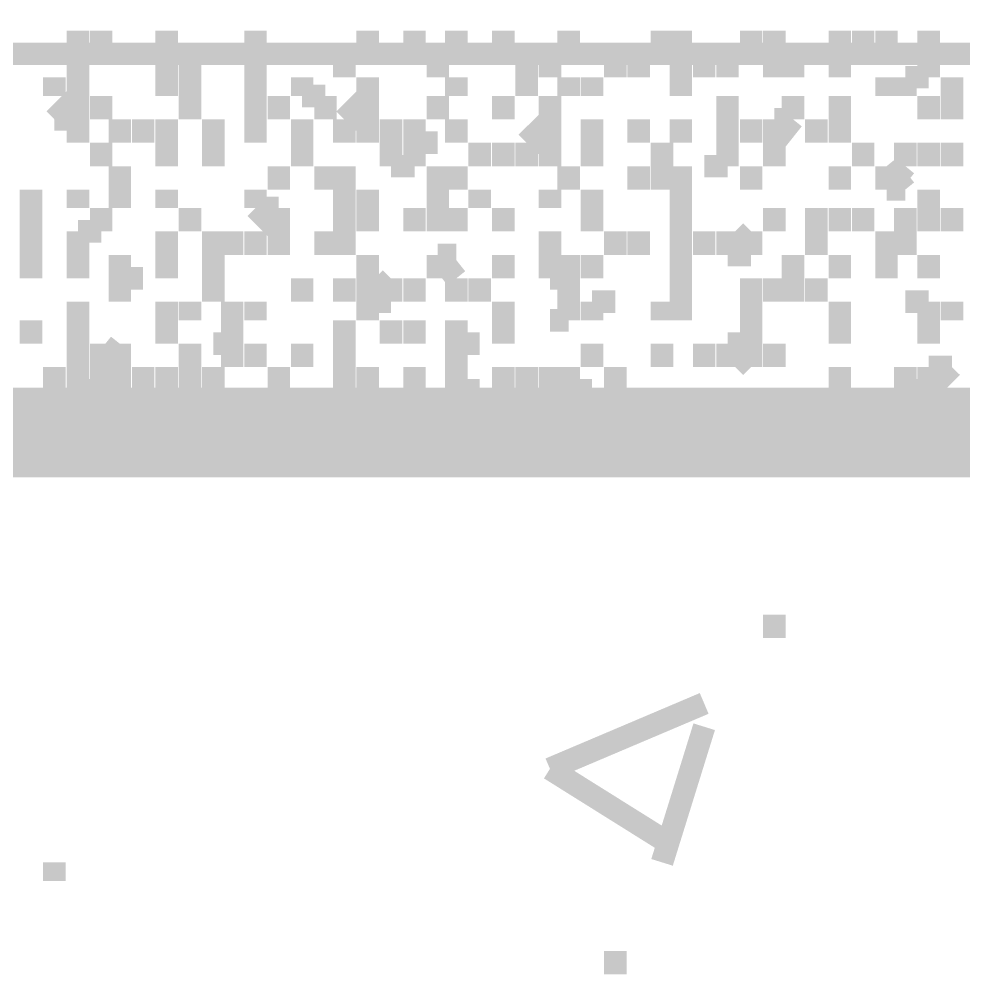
# Model space of a CAD drawing. Header units: millimetres. Extents: x 5 to 350, y 3 to 213.
# Drawn here: x 223.811 to 227.374, y 118.314 to 121.963 of the extents above; entities that cross this region are included whole.
import ezdxf

# ---------------------------------------------------------------- set-up
doc = ezdxf.new("R2010")
doc.units = ezdxf.units.MM
doc.layers.add('P', color=255, linetype='Continuous')

msp = doc.modelspace()

# ---------------------------------------------------------------- linework, layer by layer
at = {"layer": 'P'}
for points, const_width in [([(224.032, 121.832), (224.032, 121.92)], 0.085), ([(224.032, 121.832), (224.032, 121.92)], 0.085), ([(224.12, 121.832), (224.12, 121.92)], 0.085), ([(224.367, 121.832), (224.367, 121.92)], 0.085), ([(224.702, 121.832), (224.702, 121.92)], 0.085), ([(225.125, 121.832), (225.125, 121.92)], 0.085), ([(225.302, 121.832), (225.302, 121.92)], 0.085), ([(225.46, 121.832), (225.46, 121.92)], 0.085), ([(225.637, 121.832), (225.637, 121.92)], 0.085), ([(225.884, 121.832), (225.884, 121.92)], 0.085), ([(226.236, 121.832), (226.236, 121.92)], 0.085), ([(226.236, 121.832), (226.236, 121.92)], 0.085), ([(226.307, 121.832), (226.307, 121.92)], 0.085), ([(226.572, 121.832), (226.572, 121.92)], 0.085), ([(226.66, 121.832), (226.66, 121.92)], 0.085), ([(226.907, 121.832), (226.907, 121.92)], 0.085), ([(226.995, 121.832), (226.995, 121.92)], 0.085), ([(227.083, 121.832), (227.083, 121.92)], 0.085), ([(227.242, 121.832), (227.242, 121.92)], 0.085), ([(197.45, 121.832), (245.022, 121.832)], 0.085), ([(224.032, 121.744), (224.032, 121.832)], 0.085), ([(224.367, 121.744), (224.367, 121.832)], 0.085), ([(224.455, 121.744), (224.455, 121.832)], 0.085), ([(224.455, 121.744), (224.455, 121.832)], 0.085), ([(224.702, 121.744), (224.702, 121.832)], 0.085), ([(225.037, 121.744), (225.037, 121.832)], 0.085), ([(225.037, 121.744), (225.037, 121.832)], 0.085), ([(225.39, 121.744), (225.39, 121.832)], 0.085), ([(225.39, 121.744), (225.39, 121.832)], 0.085), ([(225.725, 121.744), (225.725, 121.832)], 0.085), ([(225.813, 121.744), (225.813, 121.832)], 0.085), ([(226.06, 121.744), (226.06, 121.832)], 0.085), ([(226.148, 121.744), (226.148, 121.832)], 0.085), ([(226.307, 121.832), (226.307, 121.744)], 0.085), ([(226.307, 121.744), (226.307, 121.832)], 0.085), ([(226.395, 121.744), (226.395, 121.832)], 0.085), ([(226.483, 121.744), (226.483, 121.832)], 0.085), ([(226.66, 121.744), (226.66, 121.832)], 0.085), ([(226.73, 121.744), (226.73, 121.832)], 0.085), ([(226.73, 121.744), (226.73, 121.832)], 0.085), ([(226.907, 121.744), (226.907, 121.832)], 0.085), ([(226.907, 121.744), (226.907, 121.832)], 0.085), ([(226.995, 121.832), (227.083, 121.832)], 0.085), ([(227.083, 121.832), (226.995, 121.832)], 0.085), ([(227.242, 121.744), (227.242, 121.832)], 0.085), ([(227.242, 121.744), (227.242, 121.832)], 0.085), ([(223.943, 121.673), (223.943, 121.744)], 0.085), ([(224.032, 121.744), (224.032, 121.673)], 0.085), ([(224.032, 121.673), (224.032, 121.744)], 0.085), ([(224.367, 121.673), (224.367, 121.744)], 0.085), ([(224.455, 121.673), (224.455, 121.744)], 0.085), ([(224.455, 121.744), (224.455, 121.673)], 0.085), ([(224.702, 121.673), (224.702, 121.744)], 0.085), ([(224.878, 121.673), (224.878, 121.744)], 0.085), ([(225.125, 121.673), (225.125, 121.744)], 0.085), ([(225.46, 121.673), (225.46, 121.744)], 0.085), ([(225.725, 121.673), (225.725, 121.744)], 0.085), ([(225.884, 121.673), (225.884, 121.744)], 0.085), ([(225.972, 121.673), (225.972, 121.744)], 0.085), ([(225.972, 121.673), (225.972, 121.744)], 0.085), ([(226.307, 121.673), (226.307, 121.744)], 0.085), ([(226.307, 121.673), (226.307, 121.744)], 0.085), ([(227.083, 121.673), (227.083, 121.744)], 0.085), ([(227.154, 121.744), (227.242, 121.744)], 0.085), ([(227.154, 121.744), (227.242, 121.744)], 0.085), ([(227.154, 121.673), (227.154, 121.744)], 0.085), ([(227.33, 121.673), (227.33, 121.744)], 0.085), ([(223.943, 121.585), (224.032, 121.673)], 0.085), ([(224.032, 121.585), (224.032, 121.673)], 0.085), ([(224.12, 121.585), (224.12, 121.673)], 0.085), ([(224.12, 121.585), (224.12, 121.673)], 0.085), ([(224.455, 121.585), (224.455, 121.673)], 0.085), ([(224.455, 121.585), (224.455, 121.673)], 0.085), ([(224.455, 121.585), (224.455, 121.673)], 0.085), ([(224.455, 121.585), (224.455, 121.673)], 0.085), ([(224.702, 121.585), (224.702, 121.673)], 0.085), ([(224.79, 121.585), (224.79, 121.673)], 0.085), ([(224.878, 121.673), (224.966, 121.673)], 0.085), ([(224.878, 121.673), (224.966, 121.673)], 0.085), ([(224.966, 121.585), (224.966, 121.673)], 0.085), ([(225.037, 121.585), (225.125, 121.673)], 0.085), ([(225.125, 121.585), (225.125, 121.673)], 0.085), ([(225.125, 121.585), (225.125, 121.673)], 0.085), ([(225.39, 121.585), (225.39, 121.673)], 0.085), ([(225.39, 121.585), (225.39, 121.673)], 0.085), ([(225.637, 121.585), (225.637, 121.673)], 0.085), ([(225.637, 121.585), (225.637, 121.673)], 0.085), ([(225.813, 121.585), (225.813, 121.673)], 0.085), ([(225.813, 121.585), (225.813, 121.673)], 0.085), ([(225.813, 121.585), (225.813, 121.673)], 0.085), ([(226.483, 121.585), (226.483, 121.673)], 0.085), ([(226.73, 121.585), (226.73, 121.673)], 0.085), ([(226.907, 121.585), (226.907, 121.673)], 0.085), ([(227.242, 121.585), (227.242, 121.673)], 0.085), ([(227.33, 121.585), (227.33, 121.673)], 0.085), ([(223.943, 121.585), (224.032, 121.585)], 0.085), ([(224.032, 121.497), (224.032, 121.585)], 0.085), ([(224.19, 121.497), (224.19, 121.585)], 0.085), ([(224.278, 121.497), (224.278, 121.585)], 0.085), ([(224.367, 121.497), (224.367, 121.585)], 0.085), ([(224.367, 121.497), (224.367, 121.585)], 0.085), ([(224.543, 121.497), (224.543, 121.585)], 0.085), ([(224.702, 121.497), (224.702, 121.585)], 0.085), ([(224.878, 121.497), (224.878, 121.585)], 0.085), ([(224.878, 121.497), (224.878, 121.585)], 0.085), ([(224.878, 121.497), (224.878, 121.585)], 0.085), ([(225.037, 121.585), (225.125, 121.585)], 0.085), ([(225.037, 121.497), (225.037, 121.585)], 0.085), ([(225.125, 121.497), (225.125, 121.585)], 0.085), ([(225.213, 121.497), (225.213, 121.585)], 0.085), ([(225.302, 121.497), (225.302, 121.585)], 0.085), ([(225.46, 121.497), (225.46, 121.585)], 0.085), ([(225.725, 121.497), (225.813, 121.585)], 0.085), ([(225.813, 121.497), (225.813, 121.585)], 0.085), ([(225.813, 121.497), (225.813, 121.585)], 0.085), ([(225.972, 121.497), (225.972, 121.585)], 0.085), ([(226.148, 121.497), (226.148, 121.585)], 0.085), ([(226.307, 121.497), (226.307, 121.585)], 0.085), ([(226.307, 121.497), (226.307, 121.585)], 0.085), ([(226.483, 121.497), (226.483, 121.585)], 0.085), ([(226.572, 121.497), (226.572, 121.585)], 0.085), ([(226.66, 121.585), (226.73, 121.585)], 0.085), ([(226.66, 121.585), (226.66, 121.497)], 0.085), ([(226.66, 121.497), (226.73, 121.585)], 0.085), ([(226.66, 121.497), (226.66, 121.585)], 0.085), ([(226.818, 121.497), (226.818, 121.585)], 0.085), ([(226.907, 121.497), (226.907, 121.585)], 0.085), ([(224.12, 121.408), (224.12, 121.497)], 0.085), ([(224.367, 121.497), (224.367, 121.408)], 0.085), ([(224.367, 121.408), (224.367, 121.497)], 0.085), ([(224.367, 121.408), (224.367, 121.497)], 0.085), ([(224.543, 121.408), (224.543, 121.497)], 0.085), ([(224.878, 121.408), (224.878, 121.497)], 0.085), ([(225.213, 121.408), (225.213, 121.497)], 0.085), ([(225.302, 121.497), (225.39, 121.497)], 0.085), ([(225.39, 121.497), (225.302, 121.497)], 0.085), ([(225.302, 121.408), (225.302, 121.497)], 0.085), ([(225.548, 121.408), (225.548, 121.497)], 0.085), ([(225.637, 121.408), (225.637, 121.497)], 0.085), ([(225.725, 121.497), (225.813, 121.497)], 0.085), ([(225.725, 121.497), (225.813, 121.497)], 0.085), ([(225.725, 121.497), (225.813, 121.497)], 0.085), ([(225.725, 121.408), (225.725, 121.497)], 0.085), ([(225.813, 121.408), (225.813, 121.497)], 0.085), ([(225.972, 121.408), (225.972, 121.497)], 0.085), ([(226.236, 121.408), (226.236, 121.497)], 0.085), ([(226.236, 121.408), (226.236, 121.497)], 0.085), ([(226.236, 121.408), (226.236, 121.497)], 0.085), ([(226.236, 121.408), (226.236, 121.497)], 0.085), ([(226.483, 121.408), (226.483, 121.497)], 0.085), ([(226.66, 121.408), (226.66, 121.497)], 0.085), ([(226.66, 121.408), (226.66, 121.497)], 0.085), ([(226.66, 121.408), (226.66, 121.497)], 0.085), ([(226.995, 121.408), (226.995, 121.497)], 0.085), ([(227.154, 121.408), (227.154, 121.497)], 0.085), ([(227.154, 121.408), (227.154, 121.497)], 0.085), ([(227.242, 121.408), (227.242, 121.497)], 0.085), ([(227.33, 121.408), (227.33, 121.497)], 0.085), ([(224.19, 121.32), (224.19, 121.408)], 0.085), ([(224.79, 121.32), (224.79, 121.408)], 0.085), ([(224.966, 121.32), (224.966, 121.408)], 0.085), ([(225.037, 121.32), (225.037, 121.408)], 0.085), ([(225.213, 121.408), (225.302, 121.408)], 0.085), ([(225.213, 121.408), (225.302, 121.408)], 0.085), ([(225.39, 121.32), (225.39, 121.408)], 0.085), ([(225.46, 121.32), (225.46, 121.408)], 0.085), ([(225.884, 121.32), (225.884, 121.408)], 0.085), ([(226.148, 121.32), (226.148, 121.408)], 0.085), ([(226.148, 121.32), (226.148, 121.408)], 0.085), ([(226.148, 121.32), (226.148, 121.408)], 0.085), ([(226.236, 121.32), (226.236, 121.408)], 0.085), ([(226.307, 121.32), (226.307, 121.408)], 0.085), ([(226.395, 121.408), (226.483, 121.408)], 0.085), ([(226.395, 121.408), (226.483, 121.408)], 0.085), ([(226.572, 121.32), (226.572, 121.408)], 0.085), ([(226.572, 121.32), (226.572, 121.408)], 0.085), ([(226.907, 121.32), (226.907, 121.408)], 0.085), ([(227.083, 121.32), (227.154, 121.408)], 0.085), ([(227.154, 121.32), (227.083, 121.408)], 0.085), ([(227.083, 121.32), (227.083, 121.408)], 0.085), ([(227.083, 121.32), (227.083, 121.408)], 0.085), ([(227.083, 121.32), (227.083, 121.408)], 0.085), ([(227.083, 121.32), (227.083, 121.408)], 0.085), ([(227.083, 121.32), (227.083, 121.408)], 0.085), ([(223.855, 121.25), (223.855, 121.32)], 0.085), ([(223.855, 121.25), (223.855, 121.32)], 0.085), ([(223.855, 121.25), (223.855, 121.32)], 0.085), ([(224.032, 121.25), (224.032, 121.32)], 0.085), ([(224.032, 121.25), (224.032, 121.32)], 0.085), ([(224.19, 121.25), (224.19, 121.32)], 0.085), ([(224.367, 121.25), (224.367, 121.32)], 0.085), ([(224.367, 121.25), (224.367, 121.32)], 0.085), ([(224.367, 121.25), (224.367, 121.32)], 0.085), ([(224.702, 121.25), (224.702, 121.32)], 0.085), ([(224.702, 121.25), (224.702, 121.32)], 0.085), ([(225.037, 121.25), (225.037, 121.32)], 0.085), ([(225.125, 121.25), (225.125, 121.32)], 0.085), ([(225.39, 121.25), (225.39, 121.32)], 0.085), ([(225.548, 121.25), (225.548, 121.32)], 0.085), ([(225.813, 121.25), (225.813, 121.32)], 0.085), ([(225.972, 121.25), (225.972, 121.32)], 0.085), ([(226.307, 121.25), (226.307, 121.32)], 0.085), ([(227.083, 121.32), (227.154, 121.32)], 0.085), ([(227.083, 121.32), (227.154, 121.32)], 0.085), ([(227.242, 121.25), (227.242, 121.32)], 0.085), ([(223.855, 121.162), (223.855, 121.25)], 0.085), ([(224.12, 121.162), (224.12, 121.25)], 0.085), ([(224.12, 121.162), (224.12, 121.25)], 0.085), ([(224.12, 121.162), (224.12, 121.25)], 0.085), ([(224.455, 121.162), (224.455, 121.25)], 0.085), ([(224.702, 121.25), (224.79, 121.25)], 0.085), ([(224.702, 121.25), (224.79, 121.162)], 0.085), ([(224.79, 121.162), (224.79, 121.25)], 0.085), ([(224.79, 121.162), (224.79, 121.25)], 0.085), ([(224.79, 121.162), (224.79, 121.25)], 0.085), ([(225.037, 121.162), (225.037, 121.25)], 0.085), ([(225.125, 121.162), (225.125, 121.25)], 0.085), ([(225.302, 121.162), (225.302, 121.25)], 0.085), ([(225.39, 121.162), (225.39, 121.25)], 0.085), ([(225.46, 121.162), (225.46, 121.25)], 0.085), ([(225.637, 121.162), (225.637, 121.25)], 0.085), ([(225.637, 121.162), (225.637, 121.25)], 0.085), ([(225.637, 121.162), (225.637, 121.25)], 0.085), ([(225.637, 121.162), (225.637, 121.25)], 0.085), ([(225.637, 121.162), (225.637, 121.25)], 0.085), ([(225.972, 121.162), (225.972, 121.25)], 0.085), ([(226.307, 121.162), (226.307, 121.25)], 0.085), ([(226.66, 121.162), (226.66, 121.25)], 0.085), ([(226.818, 121.162), (226.818, 121.25)], 0.085), ([(226.907, 121.162), (226.907, 121.25)], 0.085), ([(226.907, 121.162), (226.907, 121.25)], 0.085), ([(226.995, 121.162), (226.995, 121.25)], 0.085), ([(226.995, 121.162), (226.995, 121.25)], 0.085), ([(227.154, 121.162), (227.154, 121.25)], 0.085), ([(227.242, 121.162), (227.242, 121.25)], 0.085), ([(227.33, 121.162), (227.33, 121.25)], 0.085), ([(223.855, 121.073), (223.855, 121.162)], 0.085), ([(223.855, 121.073), (223.855, 121.162)], 0.085), ([(223.855, 121.073), (223.855, 121.162)], 0.085), ([(224.032, 121.162), (224.12, 121.162)], 0.085), ([(224.032, 121.162), (224.12, 121.162)], 0.085), ([(224.032, 121.073), (224.032, 121.162)], 0.085), ([(224.367, 121.073), (224.367, 121.162)], 0.085), ([(224.543, 121.073), (224.543, 121.162)], 0.085), ([(224.543, 121.073), (224.543, 121.162)], 0.085), ([(224.543, 121.073), (224.543, 121.162)], 0.085), ([(224.614, 121.073), (224.614, 121.162)], 0.085), ([(224.702, 121.073), (224.702, 121.162)], 0.085), ([(224.79, 121.073), (224.79, 121.162)], 0.085), ([(224.966, 121.073), (224.966, 121.162)], 0.085), ([(224.966, 121.073), (224.966, 121.162)], 0.085), ([(224.966, 121.073), (224.966, 121.162)], 0.085), ([(225.037, 121.073), (225.037, 121.162)], 0.085), ([(225.813, 121.073), (225.813, 121.162)], 0.085), ([(226.06, 121.073), (226.06, 121.162)], 0.085), ([(226.148, 121.073), (226.148, 121.162)], 0.085), ([(226.148, 121.073), (226.148, 121.162)], 0.085), ([(226.148, 121.073), (226.148, 121.162)], 0.085), ([(226.307, 121.073), (226.307, 121.162)], 0.085), ([(226.395, 121.073), (226.395, 121.162)], 0.085), ([(226.483, 121.073), (226.572, 121.162)], 0.085), ([(226.483, 121.073), (226.483, 121.162)], 0.085), ([(226.572, 121.073), (226.572, 121.162)], 0.085), ([(226.572, 121.073), (226.572, 121.162)], 0.085), ([(226.572, 121.073), (226.572, 121.162)], 0.085), ([(226.818, 121.073), (226.818, 121.162)], 0.085), ([(227.083, 121.073), (227.083, 121.162)], 0.085), ([(227.154, 121.073), (227.154, 121.162)], 0.085), ([(223.855, 120.985), (223.855, 121.073)], 0.085), ([(223.855, 120.985), (223.855, 121.073)], 0.085), ([(224.032, 120.985), (224.032, 121.073)], 0.085), ([(224.032, 120.985), (224.032, 121.073)], 0.085), ([(224.19, 120.985), (224.19, 121.073)], 0.085), ([(224.19, 120.985), (224.19, 121.073)], 0.085), ([(224.367, 120.985), (224.367, 121.073)], 0.085), ([(224.543, 120.985), (224.543, 121.073)], 0.085), ([(224.543, 120.985), (224.543, 121.073)], 0.085), ([(224.543, 120.985), (224.543, 121.073)], 0.085), ([(225.125, 120.985), (225.125, 121.073)], 0.085), ([(225.39, 121.073), (225.46, 121.073)], 0.085), ([(225.39, 121.073), (225.46, 120.985)], 0.085), ([(225.46, 120.985), (225.39, 121.073)], 0.085), ([(225.39, 120.985), (225.39, 121.073)], 0.085), ([(225.637, 120.985), (225.637, 121.073)], 0.085), ([(225.637, 120.985), (225.637, 121.073)], 0.085), ([(225.813, 120.985), (225.813, 121.073)], 0.085), ([(225.884, 120.985), (225.884, 121.073)], 0.085), ([(225.972, 120.985), (225.972, 121.073)], 0.085), ([(226.307, 120.985), (226.307, 121.073)], 0.085), ([(226.307, 120.985), (226.307, 121.073)], 0.085), ([(226.307, 120.985), (226.307, 121.073)], 0.085), ([(226.483, 121.073), (226.572, 121.073)], 0.085), ([(226.73, 120.985), (226.73, 121.073)], 0.085), ([(226.907, 120.985), (226.907, 121.073)], 0.085), ([(227.083, 120.985), (227.083, 121.073)], 0.085), ([(227.242, 120.985), (227.242, 121.073)], 0.085), ([(224.19, 120.985), (224.278, 120.985)], 0.085), ([(224.19, 120.985), (224.278, 120.985)], 0.085), ([(224.19, 120.897), (224.19, 120.985)], 0.085), ([(224.543, 120.897), (224.543, 120.985)], 0.085), ([(224.878, 120.897), (224.878, 120.985)], 0.085), ([(224.878, 120.897), (224.878, 120.985)], 0.085), ([(225.037, 120.897), (225.037, 120.985)], 0.085), ([(225.125, 120.897), (225.213, 120.985)], 0.085), ([(225.125, 120.985), (225.125, 120.897)], 0.085), ([(225.125, 120.897), (225.125, 120.985)], 0.085), ([(225.213, 120.897), (225.213, 120.985)], 0.085), ([(225.213, 120.897), (225.213, 120.985)], 0.085), ([(225.213, 120.897), (225.213, 120.985)], 0.085), ([(225.302, 120.897), (225.302, 120.985)], 0.085), ([(225.46, 120.897), (225.46, 120.985)], 0.085), ([(225.548, 120.897), (225.548, 120.985)], 0.085), ([(225.813, 120.985), (225.884, 120.985)], 0.085), ([(225.813, 120.985), (225.884, 120.985)], 0.085), ([(225.884, 120.897), (225.884, 120.985)], 0.085), ([(226.307, 120.897), (226.307, 120.985)], 0.085), ([(226.572, 120.897), (226.572, 120.985)], 0.085), ([(226.66, 120.897), (226.66, 120.985)], 0.085), ([(226.73, 120.897), (226.73, 120.985)], 0.085), ([(226.73, 120.897), (226.73, 120.985)], 0.085), ([(226.73, 120.897), (226.73, 120.985)], 0.085), ([(226.818, 120.897), (226.818, 120.985)], 0.085), ([(224.032, 120.826), (224.032, 120.897)], 0.085), ([(224.367, 120.826), (224.367, 120.897)], 0.085), ([(224.455, 120.826), (224.455, 120.897)], 0.085), ([(224.614, 120.826), (224.614, 120.897)], 0.085), ([(224.702, 120.826), (224.702, 120.897)], 0.085), ([(224.702, 120.826), (224.702, 120.897)], 0.085), ([(225.125, 120.897), (225.213, 120.897)], 0.085), ([(225.125, 120.826), (225.125, 120.897)], 0.085), ([(225.637, 120.826), (225.637, 120.897)], 0.085), ([(225.884, 120.826), (225.884, 120.897)], 0.085), ([(225.884, 120.826), (225.884, 120.897)], 0.085), ([(225.972, 120.897), (226.06, 120.897)], 0.085), ([(225.972, 120.897), (226.06, 120.897)], 0.085), ([(225.972, 120.897), (226.06, 120.897)], 0.085), ([(225.972, 120.826), (225.972, 120.897)], 0.085), ([(225.972, 120.826), (225.972, 120.897)], 0.085), ([(225.972, 120.826), (225.972, 120.897)], 0.085), ([(226.236, 120.826), (226.236, 120.897)], 0.085), ([(226.236, 120.826), (226.236, 120.897)], 0.085), ([(226.307, 120.826), (226.307, 120.897)], 0.085), ([(226.572, 120.826), (226.572, 120.897)], 0.085), ([(226.907, 120.826), (226.907, 120.897)], 0.085), ([(226.907, 120.826), (226.907, 120.897)], 0.085), ([(226.907, 120.826), (226.907, 120.897)], 0.085), ([(226.907, 120.826), (226.907, 120.897)], 0.085), ([(227.154, 120.897), (227.242, 120.897)], 0.085), ([(227.154, 120.897), (227.242, 120.897)], 0.085), ([(227.242, 120.897), (227.154, 120.897)], 0.085), ([(227.242, 120.826), (227.242, 120.897)], 0.085), ([(227.242, 120.826), (227.242, 120.897)], 0.085), ([(227.33, 120.826), (227.33, 120.897)], 0.085), ([(223.855, 120.738), (223.855, 120.826)], 0.085), ([(224.032, 120.738), (224.032, 120.826)], 0.085), ([(224.367, 120.738), (224.367, 120.826)], 0.085), ([(224.614, 120.738), (224.614, 120.826)], 0.085), ([(225.037, 120.738), (225.037, 120.826)], 0.085), ([(225.213, 120.738), (225.213, 120.826)], 0.085), ([(225.213, 120.738), (225.213, 120.826)], 0.085), ([(225.302, 120.738), (225.302, 120.826)], 0.085), ([(225.46, 120.738), (225.46, 120.826)], 0.085), ([(225.637, 120.738), (225.637, 120.826)], 0.085), ([(225.813, 120.826), (225.884, 120.826)], 0.085), ([(225.813, 120.826), (225.884, 120.826)], 0.085), ([(226.572, 120.738), (226.572, 120.826)], 0.085), ([(226.907, 120.738), (226.907, 120.826)], 0.085), ([(226.907, 120.738), (226.907, 120.826)], 0.085), ([(226.907, 120.738), (226.907, 120.826)], 0.085), ([(227.242, 120.738), (227.242, 120.826)], 0.085), ([(224.032, 120.65), (224.032, 120.738)], 0.085), ([(224.12, 120.65), (224.19, 120.738)], 0.085), ([(224.12, 120.65), (224.12, 120.738)], 0.085), ([(224.19, 120.65), (224.19, 120.738)], 0.085), ([(224.455, 120.65), (224.455, 120.738)], 0.085), ([(224.543, 120.738), (224.614, 120.738)], 0.085), ([(224.543, 120.738), (224.614, 120.738)], 0.085), ([(224.614, 120.65), (224.614, 120.738)], 0.085), ([(224.614, 120.65), (224.614, 120.738)], 0.085), ([(224.614, 120.65), (224.614, 120.738)], 0.085), ([(224.702, 120.65), (224.702, 120.738)], 0.085), ([(224.702, 120.65), (224.702, 120.738)], 0.085), ([(224.878, 120.65), (224.878, 120.738)], 0.085), ([(225.037, 120.65), (225.037, 120.738)], 0.085), ([(225.46, 120.738), (225.548, 120.738)], 0.085), ([(225.46, 120.738), (225.46, 120.65)], 0.085), ([(225.46, 120.65), (225.46, 120.738)], 0.085), ([(225.972, 120.65), (225.972, 120.738)], 0.085), ([(226.236, 120.65), (226.236, 120.738)], 0.085), ([(226.236, 120.65), (226.236, 120.738)], 0.085), ([(226.395, 120.65), (226.395, 120.738)], 0.085), ([(226.395, 120.65), (226.395, 120.738)], 0.085), ([(226.395, 120.65), (226.395, 120.738)], 0.085), ([(226.483, 120.738), (226.572, 120.738)], 0.085), ([(226.483, 120.738), (226.572, 120.65)], 0.085), ([(226.483, 120.65), (226.483, 120.738)], 0.085), ([(226.572, 120.65), (226.572, 120.738)], 0.085), ([(226.572, 120.65), (226.572, 120.738)], 0.085), ([(226.66, 120.65), (226.66, 120.738)], 0.085), ([(223.943, 120.562), (223.943, 120.65)], 0.085), ([(223.943, 120.562), (223.943, 120.65)], 0.085), ([(224.032, 120.562), (224.032, 120.65)], 0.085), ([(224.12, 120.65), (224.19, 120.65)], 0.085), ([(224.12, 120.562), (224.12, 120.65)], 0.085), ([(224.19, 120.562), (224.19, 120.65)], 0.085), ([(224.278, 120.562), (224.278, 120.65)], 0.085), ([(224.278, 120.562), (224.278, 120.65)], 0.085), ([(224.367, 120.562), (224.367, 120.65)], 0.085), ([(224.455, 120.562), (224.455, 120.65)], 0.085), ([(224.543, 120.562), (224.543, 120.65)], 0.085), ([(224.79, 120.562), (224.79, 120.65)], 0.085), ([(225.037, 120.562), (225.037, 120.65)], 0.085), ([(225.037, 120.562), (225.037, 120.65)], 0.085), ([(225.037, 120.562), (225.037, 120.65)], 0.085), ([(225.125, 120.562), (225.125, 120.65)], 0.085), ([(225.302, 120.562), (225.302, 120.65)], 0.085), ([(225.46, 120.562), (225.46, 120.65)], 0.085), ([(225.637, 120.562), (225.637, 120.65)], 0.085), ([(225.725, 120.562), (225.725, 120.65)], 0.085), ([(225.813, 120.562), (225.813, 120.65)], 0.085), ([(225.884, 120.562), (225.884, 120.65)], 0.085), ([(225.884, 120.562), (225.884, 120.65)], 0.085), ([(226.06, 120.562), (226.06, 120.65)], 0.085), ([(226.06, 120.562), (226.06, 120.65)], 0.085), ([(226.907, 120.562), (226.907, 120.65)], 0.085), ([(227.154, 120.562), (227.154, 120.65)], 0.085), ([(227.154, 120.562), (227.154, 120.65)], 0.085), ([(227.242, 120.65), (227.33, 120.65)], 0.085), ([(227.242, 120.65), (227.242, 120.562)], 0.085), ([(227.242, 120.562), (227.33, 120.65)], 0.085), ([(227.242, 120.562), (227.242, 120.65)], 0.085), ([(227.242, 120.562), (227.242, 120.65)], 0.085), ([(224.032, 120.562), (224.12, 120.562)], 0.085), ([(224.032, 120.562), (224.12, 120.562)], 0.085), ([(224.543, 120.474), (224.543, 120.562)], 0.085), ([(224.878, 120.474), (224.878, 120.562)], 0.085), ([(224.878, 120.474), (224.878, 120.562)], 0.085), ([(224.966, 120.474), (224.966, 120.562)], 0.085), ([(224.966, 120.474), (224.966, 120.562)], 0.085), ([(224.966, 120.474), (224.966, 120.562)], 0.085), ([(224.966, 120.474), (224.966, 120.562)], 0.085), ([(225.037, 120.474), (225.037, 120.562)], 0.085), ([(225.125, 120.474), (225.125, 120.562)], 0.085), ([(225.213, 120.474), (225.213, 120.562)], 0.085), ([(225.302, 120.474), (225.302, 120.562)], 0.085), ([(225.46, 120.562), (225.548, 120.562)], 0.085), ([(225.46, 120.562), (225.548, 120.562)], 0.085), ([(225.548, 120.562), (225.46, 120.562)], 0.085), ([(225.46, 120.474), (225.46, 120.562)], 0.085), ([(225.548, 120.474), (225.548, 120.562)], 0.085), ([(225.884, 120.562), (225.972, 120.562)], 0.085), ([(225.884, 120.562), (225.972, 120.562)], 0.085), ([(225.884, 120.474), (225.884, 120.562)], 0.085), ([(225.972, 120.474), (225.972, 120.562)], 0.085), ([(226.236, 120.474), (226.236, 120.562)], 0.085), ([(226.236, 120.474), (226.236, 120.562)], 0.085), ([(226.395, 120.474), (226.395, 120.562)], 0.085), ([(226.395, 120.474), (226.395, 120.562)], 0.085), ([(226.395, 120.474), (226.395, 120.562)], 0.085), ([(226.395, 120.474), (226.395, 120.562)], 0.085), ([(226.572, 120.474), (226.572, 120.562)], 0.085), ([(226.73, 120.474), (226.73, 120.562)], 0.085), ([(226.73, 120.474), (226.73, 120.562)], 0.085), ([(226.818, 120.474), (226.818, 120.562)], 0.085), ([(226.818, 120.474), (226.818, 120.562)], 0.085), ([(226.818, 120.474), (226.818, 120.562)], 0.085), ([(227.083, 120.474), (227.083, 120.562)], 0.085), ([(227.083, 120.474), (227.083, 120.562)], 0.085), ([(227.154, 120.562), (227.242, 120.562)], 0.085), ([(227.242, 120.474), (227.242, 120.562)], 0.085), ([(197.45, 120.403), (245.022, 120.403)], 0.339), ([(245.022, 120.403), (197.45, 120.403)], 0.339), ([(223.943, 120.403), (223.943, 120.474)], 0.085), ([(223.943, 120.403), (223.943, 120.474)], 0.085), ([(223.943, 120.403), (223.943, 120.474)], 0.085), ([(224.278, 120.403), (224.278, 120.474)], 0.085), ([(224.367, 120.403), (224.367, 120.474)], 0.085), ([(224.543, 120.403), (224.543, 120.474)], 0.085), ([(224.702, 120.403), (224.702, 120.474)], 0.085), ([(224.79, 120.403), (224.79, 120.474)], 0.085), ([(225.637, 120.403), (225.637, 120.474)], 0.085), ([(225.813, 120.474), (225.884, 120.474)], 0.085), ([(225.813, 120.474), (225.884, 120.474)], 0.085), ([(225.884, 120.403), (225.884, 120.474)], 0.085), ([(225.884, 120.403), (225.884, 120.474)], 0.085), ([(225.972, 120.403), (225.972, 120.474)], 0.085), ([(226.307, 120.403), (226.307, 120.474)], 0.085), ([(226.483, 120.403), (226.483, 120.474)], 0.085), ([(226.572, 120.403), (226.572, 120.474)], 0.085), ([(226.73, 120.403), (226.73, 120.474)], 0.085), ([(226.73, 120.403), (226.73, 120.474)], 0.085), ([(226.73, 120.403), (226.73, 120.474)], 0.085), ([(226.907, 120.403), (226.907, 120.474)], 0.085), ([(226.907, 120.403), (226.907, 120.474)], 0.085), ([(227.242, 120.403), (227.33, 120.474)], 0.085), ([(227.242, 120.403), (227.242, 120.474)], 0.085), ([(227.242, 120.403), (227.242, 120.474)], 0.085), ([(227.33, 120.403), (227.33, 120.474)], 0.085), ([(224.032, 120.315), (224.032, 120.403)], 0.085), ([(227.242, 120.403), (227.33, 120.403)], 0.085), ([(226.66, 119.627), (226.66, 119.715)], 0.085), ([(225.813, 119.133), (226.395, 119.38)], 0.085), ([(226.236, 118.78), (226.395, 119.292)], 0.085), ([(225.813, 119.133), (226.236, 118.868)], 0.085), ([(223.943, 118.71), (223.943, 118.78)], 0.085), ([(226.06, 118.357), (226.06, 118.445)], 0.085)]:
    msp.add_lwpolyline(points, dxfattribs=dict(at, const_width=const_width))

doc.saveas('drawing.dxf')
